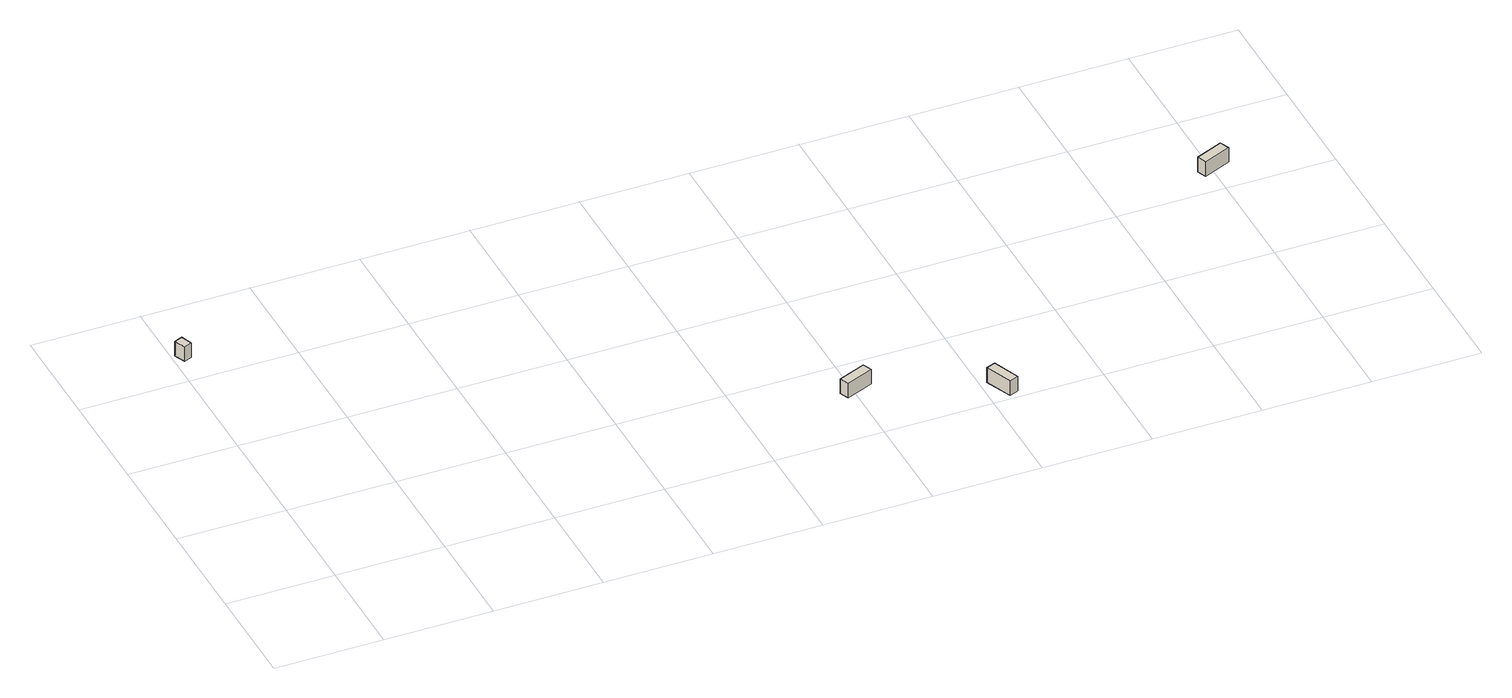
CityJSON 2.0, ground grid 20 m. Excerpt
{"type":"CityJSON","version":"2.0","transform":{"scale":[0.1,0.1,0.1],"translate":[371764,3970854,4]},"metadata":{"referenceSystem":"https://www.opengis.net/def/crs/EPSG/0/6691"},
"CityObjects":{
"building1":{"type":"Building","attributes":{"計測周辺長":7.75,"建物高さ":3,"更新年":"2016","usage":"422","measuredHeight":-9999,"storeysAboveGround":1,"BuildingDetailAttribute.totalFloorArea":4,"BuildingDetailAttribute.buildingFootprintArea":4,"BuildingDetailAttribute.buildingRoofEdgeArea":3.61,"BuildingDetailAttribute.buildingStructureOrgType":"2","BuildingDetailAttribute.fireproofStructureType":"1002","BuildingDetailAttribute.areaClassificationType":"23","BuildingDetailAttribute.districtsAndZonesType":"9999","BuildingDetailAttribute.orgUsage2":"18","BuildingDetailAttribute.specifiedBuildingCoverageRate":-9999,"BuildingDetailAttribute.specifiedFloorAreaRate":-9999,"BuildingDetailAttribute.surveyYear":2021,"BuildingIDAttribute.prefecture":"11","BuildingIDAttribute.city":"11106"},"geometry":[{"type":"Solid","lod":"1","boundaries":[[[[0,1,2,3]],[[2,4,5,3]],[[1,6,4,2]],[[0,7,6,1]],[[3,5,7,0]],[[4,6,7,5]]]]}]},
"building2":{"type":"Building","attributes":{"計測周辺長":14.77,"建物高さ":3,"更新年":"2016","usage":"422","measuredHeight":-9999,"storeysAboveGround":1,"BuildingDetailAttribute.totalFloorArea":10,"BuildingDetailAttribute.buildingFootprintArea":10,"BuildingDetailAttribute.buildingRoofEdgeArea":10.11,"BuildingDetailAttribute.buildingStructureOrgType":"2","BuildingDetailAttribute.fireproofStructureType":"1002","BuildingDetailAttribute.areaClassificationType":"23","BuildingDetailAttribute.districtsAndZonesType":"9999","BuildingDetailAttribute.orgUsage2":"18","BuildingDetailAttribute.specifiedBuildingCoverageRate":-9999,"BuildingDetailAttribute.specifiedFloorAreaRate":-9999,"BuildingDetailAttribute.surveyYear":2021,"BuildingIDAttribute.prefecture":"11","BuildingIDAttribute.city":"11106"},"geometry":[{"type":"Solid","lod":"1","boundaries":[[[[8,9,10,11]],[[10,12,13,11]],[[9,14,12,10]],[[8,15,14,9]],[[11,13,15,8]],[[12,14,15,13]]]]}]},
"building3":{"type":"Building","attributes":{"計測周辺長":14.49,"建物高さ":3,"更新年":"2016","usage":"422","measuredHeight":-9999,"storeysAboveGround":1,"BuildingDetailAttribute.totalFloorArea":10,"BuildingDetailAttribute.buildingFootprintArea":10,"BuildingDetailAttribute.buildingRoofEdgeArea":9.89,"BuildingDetailAttribute.buildingStructureOrgType":"2","BuildingDetailAttribute.fireproofStructureType":"1002","BuildingDetailAttribute.areaClassificationType":"23","BuildingDetailAttribute.districtsAndZonesType":"9999","BuildingDetailAttribute.orgUsage2":"18","BuildingDetailAttribute.specifiedBuildingCoverageRate":-9999,"BuildingDetailAttribute.specifiedFloorAreaRate":-9999,"BuildingDetailAttribute.surveyYear":2021,"BuildingIDAttribute.prefecture":"11","BuildingIDAttribute.city":"11106"},"geometry":[{"type":"Solid","lod":"1","boundaries":[[[[16,17,18,19]],[[18,20,21,19]],[[17,22,20,18]],[[16,23,22,17]],[[19,21,23,16]],[[20,22,23,21]]]]}]},
"building4":{"type":"Building","attributes":{"計測周辺長":14.89,"建物高さ":3,"更新年":"2016","usage":"422","measuredHeight":-9999,"storeysAboveGround":1,"BuildingDetailAttribute.totalFloorArea":11,"BuildingDetailAttribute.buildingFootprintArea":11,"BuildingDetailAttribute.buildingRoofEdgeArea":10.51,"BuildingDetailAttribute.buildingStructureOrgType":"2","BuildingDetailAttribute.fireproofStructureType":"1002","BuildingDetailAttribute.areaClassificationType":"23","BuildingDetailAttribute.districtsAndZonesType":"9999","BuildingDetailAttribute.orgUsage2":"18","BuildingDetailAttribute.specifiedBuildingCoverageRate":-9999,"BuildingDetailAttribute.specifiedFloorAreaRate":-9999,"BuildingDetailAttribute.surveyYear":2021,"BuildingIDAttribute.prefecture":"11","BuildingIDAttribute.city":"11106"},"geometry":[{"type":"Solid","lod":"1","boundaries":[[[[24,25,26,27]],[[26,28,29,27]],[[25,30,28,26]],[[24,31,30,25]],[[27,29,31,24]],[[28,30,31,29]]]]}]}
},
"vertices":[
[8,675,6],[23,681,6],[31,660,6],[17,654,6],[31,660,36],[17,654,36],[23,681,36],[8,675,36],
[976,125,9],[1027,146,9],[1034,129,9],[983,108,9],[1034,129,39],[983,108,39],[1027,146,39],[976,125,39],
[1212,55,9],[1229,62,9],[1249,12,9],[1232,5,9],[1249,12,39],[1232,5,39],[1229,62,39],[1212,55,39],
[1774,457,9],[1825,479,9],[1832,461,9],[1781,439,9],[1832,461,39],[1781,439,39],[1825,479,39],[1774,457,39]
]}
